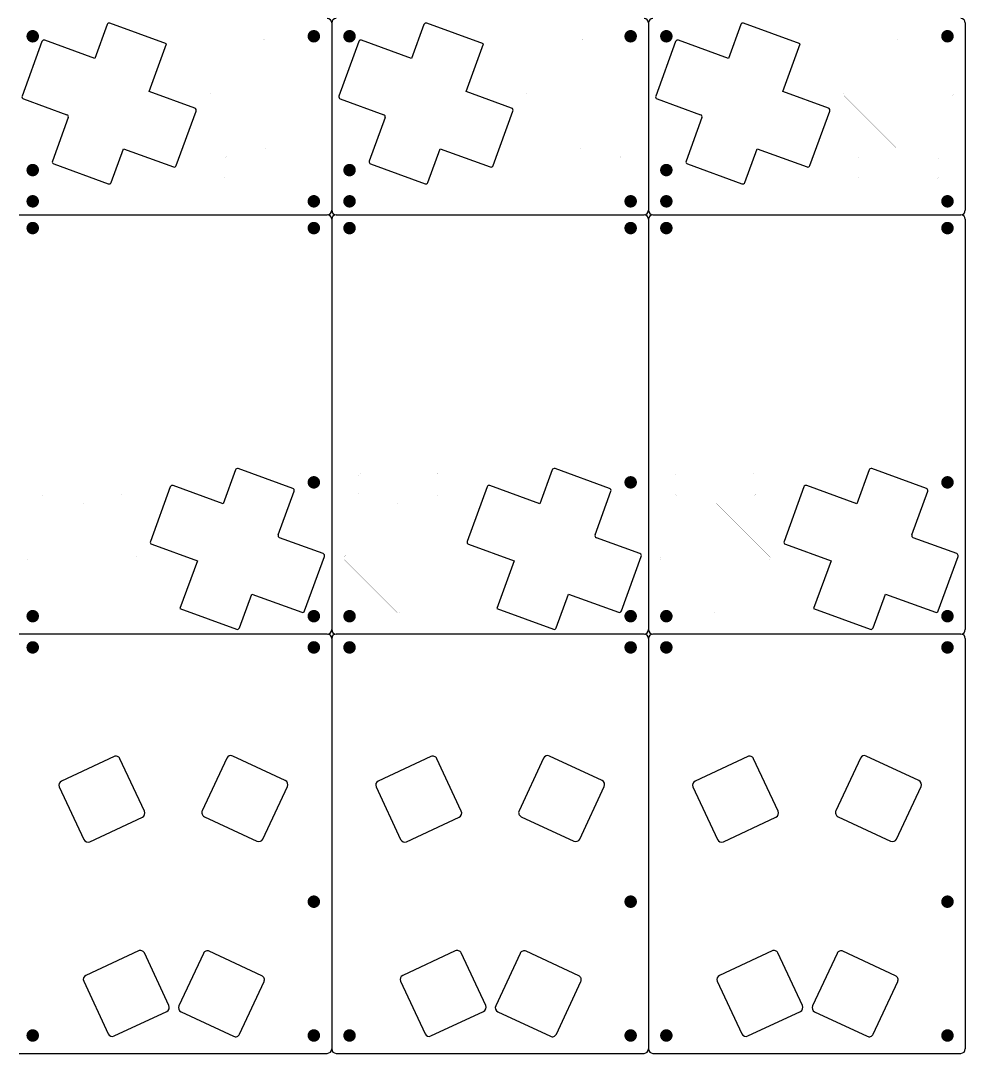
# Model space of a CAD drawing. Extents: x 0 to 355, y 0 to 464.
# Drawn here: x 143.3 to 355, y 0 to 231.5 of the extents above; entities that cross this region are included whole.
import ezdxf

# ---------------------------------------------------------------- set-up
doc = ezdxf.new("R2010")
doc.units = 0
doc.layers.add('20', color=5, linetype='CONTINUOUS')

msp = doc.modelspace()

# ---------------------------------------------------------------- linework, layer by layer
at = {"layer": '20'}
for p, q in [((162.6714, 230.6238), (159.9132, 223.0459)), ((175.9981, 226.3054), (163.3122, 230.9227)), ((213, 231), (213, 194)), ((213, 231), (213, 194)), ((233.6714, 230.6238), (230.9132, 223.0459)), ((246.9981, 226.3054), (234.3122, 230.9227)), ((284, 231), (284, 194)), ((284, 231), (284, 194)), ((304.6714, 230.6238), (301.9132, 223.0459)), ((317.9981, 226.3054), (305.3122, 230.9227)), ((355, 231), (355, 194)), ((159.9132, 223.0459), (148.7122, 227.1227)), ((230.9132, 223.0459), (219.7122, 227.1227)), ((301.9132, 223.0459), (290.7122, 227.1227)), ((148.0714, 226.8238), (143.6251, 214.6078)), ((172.1012, 215.5988), (175.9981, 226.3054)), ((219.0714, 226.8238), (214.6251, 214.6078)), ((243.1012, 215.5988), (246.9981, 226.3054)), ((290.0714, 226.8238), (285.6251, 214.6078)), ((314.1012, 215.5988), (317.9981, 226.3054)), ((182.3282, 211.8764), (172.1012, 215.5988)), ((253.3282, 211.8764), (243.1012, 215.5988)), ((324.3282, 211.8764), (314.1012, 215.5988)), ((143.924, 213.967), (153.6812, 210.4156)), ((214.924, 213.967), (224.6812, 210.4156)), ((285.924, 213.967), (295.6812, 210.4156)), ((178.1808, 199.0196), (182.6271, 211.2356)), ((249.1808, 199.0196), (253.6271, 211.2356)), ((320.1808, 199.0196), (324.6271, 211.2356)), ((153.98, 209.7748), (150.4251, 200.0078)), ((224.98, 209.7748), (221.4251, 200.0078)), ((295.98, 209.7748), (292.4251, 200.0078)), ((163.5808, 195.2196), (166.339, 202.7975)), ((166.339, 202.7975), (177.54, 198.7207)), ((234.5808, 195.2196), (237.339, 202.7975)), ((237.339, 202.7975), (248.54, 198.7207)), ((305.5808, 195.2196), (308.339, 202.7975)), ((308.339, 202.7975), (319.54, 198.7207)), ((150.724, 199.367), (162.94, 194.9207)), ((221.724, 199.367), (233.94, 194.9207)), ((292.724, 199.367), (304.94, 194.9207)), ((213, 194), (213, 189)), ((213, 194), (213, 189)), ((284, 194), (284, 189)), ((284, 194), (284, 189)), ((355, 194), (355, 189)), ((143, 188), (212, 188)), ((214, 188), (283, 188)), ((285, 188), (354, 188)), ((213, 187), (213, 95)), ((213, 187), (213, 95)), ((284, 187), (284, 95)), ((284, 187), (284, 95)), ((355, 187), (355, 95)), ((191.4192, 130.7804), (188.661, 123.2025)), ((204.276, 126.633), (192.06, 131.0793)), ((262.4192, 130.7804), (259.661, 123.2025)), ((275.276, 126.633), (263.06, 131.0793)), ((333.4192, 130.7804), (330.661, 123.2025)), ((346.276, 126.633), (334.06, 131.0793)), ((176.8192, 126.9804), (172.3729, 114.7644)), ((188.661, 123.2025), (177.46, 127.2793)), ((201.02, 116.2252), (204.5749, 125.9922)), ((247.8192, 126.9804), (243.3729, 114.7644)), ((259.661, 123.2025), (248.46, 127.2793)), ((272.02, 116.2252), (275.5749, 125.9922)), ((318.8192, 126.9804), (314.3729, 114.7644)), ((330.661, 123.2025), (319.46, 127.2793)), ((343.02, 116.2252), (346.5749, 125.9922)), ((172.6718, 114.1236), (182.8988, 110.4012)), ((211.076, 112.033), (201.3188, 115.5844)), ((243.6718, 114.1236), (253.8988, 110.4012)), ((282.076, 112.033), (272.3188, 115.5844)), ((314.6718, 114.1236), (324.8988, 110.4012)), ((353.076, 112.033), (343.3188, 115.5844)), ((206.9286, 99.1762), (211.3749, 111.3922)), ((277.9286, 99.1762), (282.3749, 111.3922)), ((348.9286, 99.1762), (353.3749, 111.3922)), ((182.8988, 110.4012), (179.0019, 99.6946)), ((253.8988, 110.4012), (250.0019, 99.6946)), ((324.8988, 110.4012), (321.0019, 99.6946)), ((192.3286, 95.3762), (195.0868, 102.9541)), ((195.0868, 102.9541), (206.2878, 98.8773)), ((263.3286, 95.3762), (266.0868, 102.9541)), ((266.0868, 102.9541), (277.2878, 98.8773)), ((334.3286, 95.3762), (337.0868, 102.9541)), ((337.0868, 102.9541), (348.2878, 98.8773)), ((179.0019, 99.6946), (191.6878, 95.0773)), ((250.0019, 99.6946), (262.6878, 95.0773)), ((321.0019, 99.6946), (333.6878, 95.0773)), ((212, 94), (143, 94)), ((213, 93), (213, 1)), ((213, 93), (213, 1)), ((283, 94), (214, 94)), ((284, 93), (284, 1)), ((284, 93), (284, 1)), ((354, 94), (285, 94)), ((355, 93), (355, 1)), ((164.2262, 66.5375), (152.4442, 61.0435)), ((171.0492, 54.2718), (165.5552, 66.0538)), ((189.4852, 66.1663), (183.9912, 54.3843)), ((202.5961, 61.1559), (190.8141, 66.65)), ((235.2262, 66.5375), (223.4442, 61.0435)), ((242.0492, 54.2718), (236.5552, 66.0538)), ((260.4852, 66.1663), (254.9912, 54.3843)), ((273.5961, 61.1559), (261.8141, 66.65)), ((306.2262, 66.5375), (294.4442, 61.0435)), ((313.0492, 54.2718), (307.5552, 66.0538)), ((331.4852, 66.1663), (325.9912, 54.3843)), ((344.5961, 61.1559), (332.8141, 66.65)), ((151.9605, 59.7145), (157.4546, 47.9325)), ((197.5858, 48.045), (203.0798, 59.827)), ((222.9605, 59.7145), (228.4546, 47.9325)), ((268.5858, 48.045), (274.0798, 59.827)), ((293.9605, 59.7145), (299.4546, 47.9325)), ((339.5858, 48.045), (345.0798, 59.827)), ((158.7835, 47.4488), (170.5655, 52.9429)), ((184.4748, 53.0553), (196.2568, 47.5613)), ((229.7835, 47.4488), (241.5655, 52.9429)), ((255.4748, 53.0553), (267.2568, 47.5613)), ((300.7835, 47.4488), (312.5655, 52.9429)), ((326.4748, 53.0553), (338.2568, 47.5613)), ((169.6895, 22.9799), (157.9075, 17.4858)), ((176.5125, 10.7142), (171.0184, 22.4962)), ((184.2452, 22.4188), (178.7512, 10.6368)), ((197.3562, 17.4084), (185.5742, 22.9025)), ((240.6895, 22.9799), (228.9075, 17.4858)), ((247.5125, 10.7142), (242.0184, 22.4962)), ((255.2452, 22.4188), (249.7512, 10.6368)), ((268.3562, 17.4084), (256.5742, 22.9025)), ((311.6895, 22.9799), (299.9075, 17.4858)), ((318.5125, 10.7142), (313.0184, 22.4962)), ((326.2452, 22.4188), (320.7512, 10.6368)), ((339.3562, 17.4084), (327.5742, 22.9025)), ((157.4238, 16.1569), (162.9179, 4.3749)), ((192.3458, 4.2975), (197.8399, 16.0795)), ((228.4238, 16.1569), (233.9179, 4.3749)), ((263.3458, 4.2975), (268.8399, 16.0795)), ((299.4238, 16.1569), (304.9179, 4.3749)), ((334.3458, 4.2975), (339.8399, 16.0795)), ((164.2468, 3.8912), (176.0288, 9.3852)), ((179.2349, 9.3079), (191.0169, 3.8138)), ((235.2468, 3.8912), (247.0288, 9.3852)), ((250.2349, 9.3079), (262.0169, 3.8138)), ((306.2468, 3.8912), (318.0288, 9.3852)), ((321.2349, 9.3079), (333.0169, 3.8138)), ((143, 0), (212, 0)), ((214, 0), (283, 0)), ((285, 0), (354, 0))]:
    msp.add_line(p, q, dxfattribs=at)
for points, const_width in [([(146, 227.3, 1), (146, 228.7, 1), (146, 227.3)], 1.4), ([(209, 227.3, 1), (209, 228.7, 1), (209, 227.3)], 1.4), ([(217, 227.3, 1), (217, 228.7, 1), (217, 227.3)], 1.4), ([(280, 227.3, 1), (280, 228.7, 1), (280, 227.3)], 1.4), ([(288, 227.3, 1), (288, 228.7, 1), (288, 227.3)], 1.4), ([(351, 227.3, 1), (351, 228.7, 1), (351, 227.3)], 1.4), ([(198.3536, 227.1464, 0.4142), (197.6464, 227.1464)], 0.01), ([(197.6447, 227.1482, 1), (197.6482, 227.1447)], 0.005), ([(197.6482, 227.1447, 1), (197.6447, 227.1482)], 0.005), ([(198.3553, 227.1482, 1), (198.3518, 227.1447)], 0.005), ([(198.3518, 227.1447, 1), (198.3553, 227.1482)], 0.005), ([(269.3536, 227.1464, 0.4142), (268.6464, 227.1464)], 0.01), ([(268.6447, 227.1482, 1), (268.6482, 227.1447)], 0.005), ([(268.6482, 227.1447, 1), (268.6447, 227.1482)], 0.005), ([(269.3553, 227.1482, 1), (269.3518, 227.1447)], 0.005), ([(269.3518, 227.1447, 1), (269.3553, 227.1482)], 0.005), ([(340.3536, 227.1464, 0.4142), (339.6464, 227.1464)], 0.01), ([(339.6447, 227.1482, 1), (339.6482, 227.1447)], 0.005), ([(339.6482, 227.1447, 1), (339.6447, 227.1482)], 0.005), ([(340.3553, 227.1482, 1), (340.3518, 227.1447)], 0.005), ([(340.3518, 227.1447, 1), (340.3553, 227.1482)], 0.005), ([(185.8536, 215.3536, 0.4142), (185.8536, 214.6464)], 0.01), ([(185.8518, 215.3553, 1), (185.8553, 215.3518)], 0.005), ([(185.8553, 215.3518, 1), (185.8518, 215.3553)], 0.005), ([(210.1464, 214.6464, 0.4142), (210.1464, 215.3536)], 0.01), ([(210.1482, 215.3553, 1), (210.1447, 215.3518)], 0.005), ([(210.1447, 215.3518, 1), (210.1482, 215.3553)], 0.005), ([(256.8536, 215.3536, 0.4142), (256.8536, 214.6464)], 0.01), ([(256.8518, 215.3553, 1), (256.8553, 215.3518)], 0.005), ([(256.8553, 215.3518, 1), (256.8518, 215.3553)], 0.005), ([(281.1464, 214.6464, 0.4142), (281.1464, 215.3536)], 0.01), ([(281.1482, 215.3553, 1), (281.1447, 215.3518)], 0.005), ([(281.1447, 215.3518, 1), (281.1482, 215.3553)], 0.005), ([(327.8536, 215.3536, 0.4142), (327.8536, 214.6464)], 0.01), ([(327.8518, 215.3553, 1), (327.8553, 215.3518)], 0.005), ([(327.8553, 215.3518, 1), (327.8518, 215.3553)], 0.005), ([(352.1464, 214.6464, 0.4142), (352.1464, 215.3536)], 0.01), ([(352.1482, 215.3553, 1), (352.1447, 215.3518)], 0.005), ([(352.1447, 215.3518, 1), (352.1482, 215.3553)], 0.005), ([(185.8553, 214.6482, 1), (185.8518, 214.6447)], 0.005), ([(185.8518, 214.6447, 1), (185.8553, 214.6482)], 0.005), ([(210.1447, 214.6482, 1), (210.1482, 214.6447)], 0.005), ([(210.1482, 214.6447, 1), (210.1447, 214.6482)], 0.005), ([(256.8553, 214.6482, 1), (256.8518, 214.6447)], 0.005), ([(256.8518, 214.6447, 1), (256.8553, 214.6482)], 0.005), ([(281.1447, 214.6482, 1), (281.1482, 214.6447)], 0.005), ([(281.1482, 214.6447, 1), (281.1447, 214.6482)], 0.005), ([(327.8553, 214.6482, 1), (327.8518, 214.6447)], 0.005), ([(327.8518, 214.6447, 1), (327.8553, 214.6482)], 0.005), ([(352.1447, 214.6482, 1), (352.1482, 214.6447)], 0.005), ([(352.1482, 214.6447, 1), (352.1447, 214.6482)], 0.005), ([(197.6464, 202.8536, 0.4142), (198.3536, 202.8536)], 0.01), ([(197.6482, 202.8553, 1), (197.6447, 202.8518)], 0.005), ([(197.6447, 202.8518, 1), (197.6482, 202.8553)], 0.005), ([(198.3518, 202.8553, 1), (198.3553, 202.8518)], 0.005), ([(198.3553, 202.8518, 1), (198.3518, 202.8553)], 0.005), ([(268.6464, 202.8536, 0.4142), (269.3536, 202.8536)], 0.01), ([(268.6482, 202.8553, 1), (268.6447, 202.8518)], 0.005), ([(268.6447, 202.8518, 1), (268.6482, 202.8553)], 0.005), ([(269.3518, 202.8553, 1), (269.3553, 202.8518)], 0.005), ([(269.3553, 202.8518, 1), (269.3518, 202.8553)], 0.005), ([(339.6464, 202.8536, 0.4142), (340.3536, 202.8536)], 0.01), ([(339.6482, 202.8553, 1), (339.6447, 202.8518)], 0.005), ([(339.6447, 202.8518, 1), (339.6482, 202.8553)], 0.005), ([(340.3518, 202.8553, 1), (340.3553, 202.8518)], 0.005), ([(340.3553, 202.8518, 1), (340.3518, 202.8553)], 0.005), ([(146, 197.3, 1), (146, 198.7, 1), (146, 197.3)], 1.4), ([(189.5, 201, 0.4142), (189, 200.5)], 0.01), ([(189.0025, 200.5, 1), (188.9975, 200.5)], 0.005), ([(188.9975, 200.5, 1), (189.0025, 200.5)], 0.005), ([(189.5, 201.0025, 1), (189.5, 200.9975)], 0.005), ([(189.5, 200.9975, 1), (189.5, 201.0025)], 0.005), ([(207, 200.5, 0.4142), (206.5, 201)], 0.01), ([(206.5, 201.0025, 1), (206.5, 200.9975)], 0.005), ([(206.5, 200.9975, 1), (206.5, 201.0025)], 0.005), ([(207.0025, 200.5, 1), (206.9975, 200.5)], 0.005), ([(206.9975, 200.5, 1), (207.0025, 200.5)], 0.005), ([(217, 197.3, 1), (217, 198.7, 1), (217, 197.3)], 1.4), ([(260.5, 201, 0.4142), (260, 200.5)], 0.01), ([(260.0025, 200.5, 1), (259.9975, 200.5)], 0.005), ([(259.9975, 200.5, 1), (260.0025, 200.5)], 0.005), ([(260.5, 201.0025, 1), (260.5, 200.9975)], 0.005), ([(260.5, 200.9975, 1), (260.5, 201.0025)], 0.005), ([(278, 200.5, 0.4142), (277.5, 201)], 0.01), ([(277.5, 201.0025, 1), (277.5, 200.9975)], 0.005), ([(277.5, 200.9975, 1), (277.5, 201.0025)], 0.005), ([(278.0025, 200.5, 1), (277.9975, 200.5)], 0.005), ([(277.9975, 200.5, 1), (278.0025, 200.5)], 0.005), ([(288, 197.3, 1), (288, 198.7, 1), (288, 197.3)], 1.4), ([(331.5, 201, 0.4142), (331, 200.5)], 0.01), ([(331.0025, 200.5, 1), (330.9975, 200.5)], 0.005), ([(330.9975, 200.5, 1), (331.0025, 200.5)], 0.005), ([(331.5, 201.0025, 1), (331.5, 200.9975)], 0.005), ([(331.5, 200.9975, 1), (331.5, 201.0025)], 0.005), ([(349, 200.5, 0.4142), (348.5, 201)], 0.01), ([(348.5, 201.0025, 1), (348.5, 200.9975)], 0.005), ([(348.5, 200.9975, 1), (348.5, 201.0025)], 0.005), ([(349.0025, 200.5, 1), (348.9975, 200.5)], 0.005), ([(348.9975, 200.5, 1), (349.0025, 200.5)], 0.005), ([(189, 196.5, 0.4142), (189.5, 196)], 0.01), ([(189.0025, 196.5, 1), (188.9975, 196.5)], 0.005), ([(188.9975, 196.5, 1), (189.0025, 196.5)], 0.005), ([(189.5, 196.0025, 1), (189.5, 195.9975)], 0.005), ([(189.5, 195.9975, 1), (189.5, 196.0025)], 0.005), ([(206.5, 196, 0.4142), (207, 196.5)], 0.01), ([(206.5, 196.0025, 1), (206.5, 195.9975)], 0.005), ([(206.5, 195.9975, 1), (206.5, 196.0025)], 0.005), ([(207.0025, 196.5, 1), (206.9975, 196.5)], 0.005), ([(206.9975, 196.5, 1), (207.0025, 196.5)], 0.005), ([(260, 196.5, 0.4142), (260.5, 196)], 0.01), ([(260.0025, 196.5, 1), (259.9975, 196.5)], 0.005), ([(259.9975, 196.5, 1), (260.0025, 196.5)], 0.005), ([(260.5, 196.0025, 1), (260.5, 195.9975)], 0.005), ([(260.5, 195.9975, 1), (260.5, 196.0025)], 0.005), ([(277.5, 196, 0.4142), (278, 196.5)], 0.01), ([(277.5, 196.0025, 1), (277.5, 195.9975)], 0.005), ([(277.5, 195.9975, 1), (277.5, 196.0025)], 0.005), ([(278.0025, 196.5, 1), (277.9975, 196.5)], 0.005), ([(277.9975, 196.5, 1), (278.0025, 196.5)], 0.005), ([(331, 196.5, 0.4142), (331.5, 196)], 0.01), ([(331.0025, 196.5, 1), (330.9975, 196.5)], 0.005), ([(330.9975, 196.5, 1), (331.0025, 196.5)], 0.005), ([(331.5, 196.0025, 1), (331.5, 195.9975)], 0.005), ([(331.5, 195.9975, 1), (331.5, 196.0025)], 0.005), ([(348.5, 196, 0.4142), (349, 196.5)], 0.01), ([(348.5, 196.0025, 1), (348.5, 195.9975)], 0.005), ([(348.5, 195.9975, 1), (348.5, 196.0025)], 0.005), ([(349.0025, 196.5, 1), (348.9975, 196.5)], 0.005), ([(348.9975, 196.5, 1), (349.0025, 196.5)], 0.005), ([(146, 190.3, 1), (146, 191.7, 1), (146, 190.3)], 1.4), ([(209, 190.3, 1), (209, 191.7, 1), (209, 190.3)], 1.4), ([(213, 194.0025, 1), (213, 193.9975)], 0.005), ([(213, 193.9975, 1), (213, 194.0025)], 0.005), ([(217, 190.3, 1), (217, 191.7, 1), (217, 190.3)], 1.4), ([(280, 190.3, 1), (280, 191.7, 1), (280, 190.3)], 1.4), ([(284, 194.0025, 1), (284, 193.9975)], 0.005), ([(284, 193.9975, 1), (284, 194.0025)], 0.005), ([(288, 190.3, 1), (288, 191.7, 1), (288, 190.3)], 1.4), ([(351, 190.3, 1), (351, 191.7, 1), (351, 190.3)], 1.4), ([(355, 193.9975, 1), (355, 194.0025)], 0.005), ([(146, 184.3, 1), (146, 185.7, 1), (146, 184.3)], 1.4), ([(209, 184.3, 1), (209, 185.7, 1), (209, 184.3)], 1.4), ([(217, 184.3, 1), (217, 185.7, 1), (217, 184.3)], 1.4), ([(280, 184.3, 1), (280, 185.7, 1), (280, 184.3)], 1.4), ([(288, 184.3, 1), (288, 185.7, 1), (288, 184.3)], 1.4), ([(351, 184.3, 1), (351, 185.7, 1), (351, 184.3)], 1.4), ([(148.5, 130, 0.4142), (148, 129.5)], 0.01), ([(148.5, 130.0025, 1), (148.5, 129.9975)], 0.005), ([(148.5, 129.9975, 1), (148.5, 130.0025)], 0.005), ([(166, 129.5, 0.4142), (165.5, 130)], 0.01), ([(165.5, 130.0025, 1), (165.5, 129.9975)], 0.005), ([(165.5, 129.9975, 1), (165.5, 130.0025)], 0.005), ([(219.5, 130, 0.4142), (219, 129.5)], 0.01), ([(219.5, 130.0025, 1), (219.5, 129.9975)], 0.005), ([(219.5, 129.9975, 1), (219.5, 130.0025)], 0.005), ([(237, 129.5, 0.4142), (236.5, 130)], 0.01), ([(236.5, 130.0025, 1), (236.5, 129.9975)], 0.005), ([(236.5, 129.9975, 1), (236.5, 130.0025)], 0.005), ([(290.5, 130, 0.4142), (290, 129.5)], 0.01), ([(290.5, 130.0025, 1), (290.5, 129.9975)], 0.005), ([(290.5, 129.9975, 1), (290.5, 130.0025)], 0.005), ([(308, 129.5, 0.4142), (307.5, 130)], 0.01), ([(307.5, 130.0025, 1), (307.5, 129.9975)], 0.005), ([(307.5, 129.9975, 1), (307.5, 130.0025)], 0.005), ([(148.0025, 129.5, 1), (147.9975, 129.5)], 0.005), ([(147.9975, 129.5, 1), (148.0025, 129.5)], 0.005), ([(166.0025, 129.5, 1), (165.9975, 129.5)], 0.005), ([(165.9975, 129.5, 1), (166.0025, 129.5)], 0.005), ([(209, 127.3, 1), (209, 128.7, 1), (209, 127.3)], 1.4), ([(219.0025, 129.5, 1), (218.9975, 129.5)], 0.005), ([(218.9975, 129.5, 1), (219.0025, 129.5)], 0.005), ([(237.0025, 129.5, 1), (236.9975, 129.5)], 0.005), ([(236.9975, 129.5, 1), (237.0025, 129.5)], 0.005), ([(280, 127.3, 1), (280, 128.7, 1), (280, 127.3)], 1.4), ([(290.0025, 129.5, 1), (289.9975, 129.5)], 0.005), ([(289.9975, 129.5, 1), (290.0025, 129.5)], 0.005), ([(308.0025, 129.5, 1), (307.9975, 129.5)], 0.005), ([(307.9975, 129.5, 1), (308.0025, 129.5)], 0.005), ([(351, 127.3, 1), (351, 128.7, 1), (351, 127.3)], 1.4), ([(148, 125.5, 0.4142), (148.5, 125)], 0.01), ([(148.0025, 125.5, 1), (147.9975, 125.5)], 0.005), ([(147.9975, 125.5, 1), (148.0025, 125.5)], 0.005), ([(165.5, 125, 0.4142), (166, 125.5)], 0.01), ([(166.0025, 125.5, 1), (165.9975, 125.5)], 0.005), ([(165.9975, 125.5, 1), (166.0025, 125.5)], 0.005), ([(219, 125.5, 0.4142), (219.5, 125)], 0.01), ([(219.0025, 125.5, 1), (218.9975, 125.5)], 0.005), ([(218.9975, 125.5, 1), (219.0025, 125.5)], 0.005), ([(236.5, 125, 0.4142), (237, 125.5)], 0.01), ([(237.0025, 125.5, 1), (236.9975, 125.5)], 0.005), ([(236.9975, 125.5, 1), (237.0025, 125.5)], 0.005), ([(290, 125.5, 0.4142), (290.5, 125)], 0.01), ([(290.0025, 125.5, 1), (289.9975, 125.5)], 0.005), ([(289.9975, 125.5, 1), (290.0025, 125.5)], 0.005), ([(307.5, 125, 0.4142), (308, 125.5)], 0.01), ([(308.0025, 125.5, 1), (307.9975, 125.5)], 0.005), ([(307.9975, 125.5, 1), (308.0025, 125.5)], 0.005), ([(148.5, 125.0025, 1), (148.5, 124.9975)], 0.005), ([(148.5, 124.9975, 1), (148.5, 125.0025)], 0.005), ([(157.3536, 123.1464, 0.4142), (156.6464, 123.1464)], 0.01), ([(156.6447, 123.1482, 1), (156.6482, 123.1447)], 0.005), ([(156.6482, 123.1447, 1), (156.6447, 123.1482)], 0.005), ([(157.3553, 123.1482, 1), (157.3518, 123.1447)], 0.005), ([(157.3518, 123.1447, 1), (157.3553, 123.1482)], 0.005), ([(165.5, 125.0025, 1), (165.5, 124.9975)], 0.005), ([(165.5, 124.9975, 1), (165.5, 125.0025)], 0.005), ([(219.5, 125.0025, 1), (219.5, 124.9975)], 0.005), ([(219.5, 124.9975, 1), (219.5, 125.0025)], 0.005), ([(228.3536, 123.1464, 0.4142), (227.6464, 123.1464)], 0.01), ([(227.6447, 123.1482, 1), (227.6482, 123.1447)], 0.005), ([(227.6482, 123.1447, 1), (227.6447, 123.1482)], 0.005), ([(228.3553, 123.1482, 1), (228.3518, 123.1447)], 0.005), ([(228.3518, 123.1447, 1), (228.3553, 123.1482)], 0.005), ([(236.5, 125.0025, 1), (236.5, 124.9975)], 0.005), ([(236.5, 124.9975, 1), (236.5, 125.0025)], 0.005), ([(290.5, 125.0025, 1), (290.5, 124.9975)], 0.005), ([(290.5, 124.9975, 1), (290.5, 125.0025)], 0.005), ([(299.3536, 123.1464, 0.4142), (298.6464, 123.1464)], 0.01), ([(298.6447, 123.1482, 1), (298.6482, 123.1447)], 0.005), ([(298.6482, 123.1447, 1), (298.6447, 123.1482)], 0.005), ([(299.3553, 123.1482, 1), (299.3518, 123.1447)], 0.005), ([(299.3518, 123.1447, 1), (299.3553, 123.1482)], 0.005), ([(307.5, 125.0025, 1), (307.5, 124.9975)], 0.005), ([(307.5, 124.9975, 1), (307.5, 125.0025)], 0.005), ([(144.8536, 111.3536, 0.4142), (144.8536, 110.6464)], 0.01), ([(144.8518, 111.3553, 1), (144.8553, 111.3518)], 0.005), ([(144.8553, 111.3518, 1), (144.8518, 111.3553)], 0.005), ([(169.1464, 110.6464, 0.4142), (169.1464, 111.3536)], 0.01), ([(169.1482, 111.3553, 1), (169.1447, 111.3518)], 0.005), ([(169.1447, 111.3518, 1), (169.1482, 111.3553)], 0.005), ([(215.8536, 111.3536, 0.4142), (215.8536, 110.6464)], 0.01), ([(215.8518, 111.3553, 1), (215.8553, 111.3518)], 0.005), ([(215.8553, 111.3518, 1), (215.8518, 111.3553)], 0.005), ([(240.1464, 110.6464, 0.4142), (240.1464, 111.3536)], 0.01), ([(240.1482, 111.3553, 1), (240.1447, 111.3518)], 0.005), ([(240.1447, 111.3518, 1), (240.1482, 111.3553)], 0.005), ([(286.8536, 111.3536, 0.4142), (286.8536, 110.6464)], 0.01), ([(286.8518, 111.3553, 1), (286.8553, 111.3518)], 0.005), ([(286.8553, 111.3518, 1), (286.8518, 111.3553)], 0.005), ([(311.1464, 110.6464, 0.4142), (311.1464, 111.3536)], 0.01), ([(311.1482, 111.3553, 1), (311.1447, 111.3518)], 0.005), ([(311.1447, 111.3518, 1), (311.1482, 111.3553)], 0.005), ([(144.8553, 110.6482, 1), (144.8518, 110.6447)], 0.005), ([(144.8518, 110.6447, 1), (144.8553, 110.6482)], 0.005), ([(169.1447, 110.6482, 1), (169.1482, 110.6447)], 0.005), ([(169.1482, 110.6447, 1), (169.1447, 110.6482)], 0.005), ([(215.8553, 110.6482, 1), (215.8518, 110.6447)], 0.005), ([(215.8518, 110.6447, 1), (215.8553, 110.6482)], 0.005), ([(240.1447, 110.6482, 1), (240.1482, 110.6447)], 0.005), ([(240.1482, 110.6447, 1), (240.1447, 110.6482)], 0.005), ([(286.8553, 110.6482, 1), (286.8518, 110.6447)], 0.005), ([(286.8518, 110.6447, 1), (286.8553, 110.6482)], 0.005), ([(311.1447, 110.6482, 1), (311.1482, 110.6447)], 0.005), ([(311.1482, 110.6447, 1), (311.1447, 110.6482)], 0.005), ([(146, 97.3, 1), (146, 98.7, 1), (146, 97.3)], 1.4), ([(156.6464, 98.8536, 0.4142), (157.3536, 98.8536)], 0.01), ([(156.6482, 98.8553, 1), (156.6447, 98.8518)], 0.005), ([(156.6447, 98.8518, 1), (156.6482, 98.8553)], 0.005), ([(157.3518, 98.8553, 1), (157.3553, 98.8518)], 0.005), ([(157.3553, 98.8518, 1), (157.3518, 98.8553)], 0.005), ([(209, 97.3, 1), (209, 98.7, 1), (209, 97.3)], 1.4), ([(217, 97.3, 1), (217, 98.7, 1), (217, 97.3)], 1.4), ([(227.6464, 98.8536, 0.4142), (228.3536, 98.8536)], 0.01), ([(227.6482, 98.8553, 1), (227.6447, 98.8518)], 0.005), ([(227.6447, 98.8518, 1), (227.6482, 98.8553)], 0.005), ([(228.3518, 98.8553, 1), (228.3553, 98.8518)], 0.005), ([(228.3553, 98.8518, 1), (228.3518, 98.8553)], 0.005), ([(280, 97.3, 1), (280, 98.7, 1), (280, 97.3)], 1.4), ([(288, 97.3, 1), (288, 98.7, 1), (288, 97.3)], 1.4), ([(298.6464, 98.8536, 0.4142), (299.3536, 98.8536)], 0.01), ([(298.6482, 98.8553, 1), (298.6447, 98.8518)], 0.005), ([(298.6447, 98.8518, 1), (298.6482, 98.8553)], 0.005), ([(299.3518, 98.8553, 1), (299.3553, 98.8518)], 0.005), ([(299.3553, 98.8518, 1), (299.3518, 98.8553)], 0.005), ([(351, 97.3, 1), (351, 98.7, 1), (351, 97.3)], 1.4), ([(146, 90.3, 1), (146, 91.7, 1), (146, 90.3)], 1.4), ([(209, 90.3, 1), (209, 91.7, 1), (209, 90.3)], 1.4), ([(217, 90.3, 1), (217, 91.7, 1), (217, 90.3)], 1.4), ([(280, 90.3, 1), (280, 91.7, 1), (280, 90.3)], 1.4), ([(288, 90.3, 1), (288, 91.7, 1), (288, 90.3)], 1.4), ([(351, 90.3, 1), (351, 91.7, 1), (351, 90.3)], 1.4), ([(209, 33.3, 1), (209, 34.7, 1), (209, 33.3)], 1.4), ([(280, 33.3, 1), (280, 34.7, 1), (280, 33.3)], 1.4), ([(351, 33.3, 1), (351, 34.7, 1), (351, 33.3)], 1.4), ([(146, 3.3, 1), (146, 4.7, 1), (146, 3.3)], 1.4), ([(209, 3.3, 1), (209, 4.7, 1), (209, 3.3)], 1.4), ([(217, 3.3, 1), (217, 4.7, 1), (217, 3.3)], 1.4), ([(280, 3.3, 1), (280, 4.7, 1), (280, 3.3)], 1.4), ([(288, 3.3, 1), (288, 4.7, 1), (288, 3.3)], 1.4), ([(351, 3.3, 1), (351, 4.7, 1), (351, 3.3)], 1.4)]:
    msp.add_lwpolyline(points, format="xyb", dxfattribs=dict(at, const_width=const_width))
at = {"layer": '20', "const_width": 0.01}
for points in [[(185.8536, 215.3536), (197.6464, 227.1464)], [(198.3536, 227.1464), (210.1464, 215.3536)], [(256.8536, 215.3536), (268.6464, 227.1464)], [(269.3536, 227.1464), (281.1464, 215.3536)], [(327.8536, 215.3536), (339.6464, 227.1464)], [(340.3536, 227.1464), (352.1464, 215.3536)], [(197.6464, 202.8536), (185.8536, 214.6464)], [(210.1464, 214.6464), (198.3536, 202.8536)], [(268.6464, 202.8536), (256.8536, 214.6464)], [(281.1464, 214.6464), (269.3536, 202.8536)], [(339.6464, 202.8536), (327.8536, 214.6464)], [(352.1464, 214.6464), (340.3536, 202.8536)], [(189, 196.5), (189, 200.5)], [(189.5, 201), (206.5, 201)], [(207, 196.5), (207, 200.5)], [(260, 196.5), (260, 200.5)], [(260.5, 201), (277.5, 201)], [(278, 196.5), (278, 200.5)], [(331, 196.5), (331, 200.5)], [(331.5, 201), (348.5, 201)], [(349, 196.5), (349, 200.5)], [(206.5, 196), (189.5, 196)], [(277.5, 196), (260.5, 196)], [(348.5, 196), (331.5, 196)], [(142, 194), (213, 194)], [(213, 194), (284, 194)], [(284, 194), (355, 194)], [(148.5, 130), (165.5, 130)], [(219.5, 130), (236.5, 130)], [(290.5, 130), (307.5, 130)], [(148, 129.5), (148, 125.5)], [(166, 129.5), (166, 125.5)], [(219, 129.5), (219, 125.5)], [(237, 129.5), (237, 125.5)], [(290, 129.5), (290, 125.5)], [(308, 129.5), (308, 125.5)], [(144.8536, 111.3536), (156.6464, 123.1464)], [(165.5, 125), (148.5, 125)], [(157.3536, 123.1464), (169.1464, 111.3536)], [(215.8536, 111.3536), (227.6464, 123.1464)], [(236.5, 125), (219.5, 125)], [(228.3536, 123.1464), (240.1464, 111.3536)], [(286.8536, 111.3536), (298.6464, 123.1464)], [(307.5, 125), (290.5, 125)], [(299.3536, 123.1464), (311.1464, 111.3536)], [(156.6464, 98.8536), (144.8536, 110.6464)], [(169.1464, 110.6464), (157.3536, 98.8536)], [(227.6464, 98.8536), (215.8536, 110.6464)], [(240.1464, 110.6464), (228.3536, 98.8536)], [(298.6464, 98.8536), (286.8536, 110.6464)], [(311.1464, 110.6464), (299.3536, 98.8536)]]:
    msp.add_lwpolyline(points, dxfattribs=at)
at = {"layer": '20'}
for centre, radius, start, end in [((212, 231), 1, 0, 90), ((214, 231), 1, 90, 180), ((283, 231), 1, 0, 90), ((285, 231), 1, 90, 180), ((354, 231), 1, 0, 90), ((163.1412, 230.4528), 0.5, 69.9998, 159.9999), ((234.1412, 230.4528), 0.5, 69.9998, 159.9999), ((305.1412, 230.4528), 0.5, 69.9998, 159.9999), ((148.5412, 226.6528), 0.5, 69.9998, 159.9999), ((219.5412, 226.6528), 0.5, 69.9998, 159.9999), ((290.5412, 226.6528), 0.5, 69.9998, 159.9999), ((144.095, 214.4368), 0.5, 160.0003, 250.0001), ((215.095, 214.4368), 0.5, 160.0003, 250.0001), ((286.095, 214.4368), 0.5, 160.0003, 250.0001), ((182.1572, 211.4066), 0.5, 340.0003, 70.0001), ((253.1572, 211.4066), 0.5, 340.0003, 70.0001), ((324.1572, 211.4066), 0.5, 340.0003, 70.0001), ((153.5102, 209.9458), 0.5, 340.0003, 70.0001), ((224.5102, 209.9458), 0.5, 340.0003, 70.0001), ((295.5102, 209.9458), 0.5, 340.0003, 70.0001), ((150.895, 199.8368), 0.5, 160.0003, 250.0001), ((221.895, 199.8368), 0.5, 160.0003, 250.0001), ((292.895, 199.8368), 0.5, 160.0003, 250.0001), ((177.711, 199.1906), 0.5, 249.9998, 339.9999), ((248.711, 199.1906), 0.5, 249.9998, 339.9999), ((319.711, 199.1906), 0.5, 249.9998, 339.9999), ((163.111, 195.3906), 0.5, 249.9998, 339.9999), ((234.111, 195.3906), 0.5, 249.9998, 339.9999), ((305.111, 195.3906), 0.5, 249.9998, 339.9999), ((212, 189), 1, 270, 0), ((212, 187), 1, 0, 90), ((214, 189), 1, 180, 270), ((214, 187), 1, 90, 180), ((283, 189), 1, 270, 0), ((283, 187), 1, 0, 90), ((285, 189), 1, 180, 270), ((285, 187), 1, 90, 180), ((354, 189), 1, 270, 0), ((354, 187), 1, 0, 90), ((191.889, 130.6094), 0.5, 69.9998, 159.9999), ((262.889, 130.6094), 0.5, 69.9998, 159.9999), ((333.889, 130.6094), 0.5, 69.9998, 159.9999), ((177.289, 126.8094), 0.5, 69.9998, 159.9999), ((204.105, 126.1632), 0.5, 340.0003, 70.0001), ((248.289, 126.8094), 0.5, 69.9998, 159.9999), ((275.105, 126.1632), 0.5, 340.0003, 70.0001), ((319.289, 126.8094), 0.5, 69.9998, 159.9999), ((346.105, 126.1632), 0.5, 340.0003, 70.0001), ((201.4898, 116.0542), 0.5, 160.0003, 250.0001), ((272.4898, 116.0542), 0.5, 160.0003, 250.0001), ((343.4898, 116.0542), 0.5, 160.0003, 250.0001), ((172.8428, 114.5934), 0.5, 160.0003, 250.0001), ((243.8428, 114.5934), 0.5, 160.0003, 250.0001), ((314.8428, 114.5934), 0.5, 160.0003, 250.0001), ((210.905, 111.5632), 0.5, 340.0003, 70.0001), ((281.905, 111.5632), 0.5, 340.0003, 70.0001), ((352.905, 111.5632), 0.5, 340.0003, 70.0001), ((206.4588, 99.3472), 0.5, 249.9998, 339.9999), ((277.4588, 99.3472), 0.5, 249.9998, 339.9999), ((348.4588, 99.3472), 0.5, 249.9998, 339.9999), ((191.8588, 95.5472), 0.5, 249.9998, 339.9999), ((212, 95), 1, 270, 0), ((214, 95), 1, 180, 270), ((262.8588, 95.5472), 0.5, 249.9998, 339.9999), ((283, 95), 1, 270, 0), ((285, 95), 1, 180, 270), ((333.8588, 95.5472), 0.5, 249.9998, 339.9999), ((354, 95), 1, 270, 0), ((212, 93), 1, 0, 90), ((214, 93), 1, 90, 180), ((283, 93), 1, 0, 90), ((285, 93), 1, 90, 180), ((354, 93), 1, 0, 90), ((164.6489, 65.6312), 1, 24.9999, 114.9999), ((190.3915, 65.7437), 1, 65, 155), ((235.6489, 65.6312), 1, 24.9999, 114.9999), ((261.3915, 65.7437), 1, 65, 155), ((306.6489, 65.6312), 1, 24.9999, 114.9999), ((332.3915, 65.7437), 1, 65, 155), ((152.8668, 60.1371), 1, 115.0001, 205.0001), ((202.1735, 60.2496), 1, 335, 65), ((223.8668, 60.1371), 1, 115.0001, 205.0001), ((273.1735, 60.2496), 1, 335, 65), ((294.8668, 60.1371), 1, 115.0001, 205.0001), ((344.1735, 60.2496), 1, 335, 65), ((170.1429, 53.8492), 1, 295, 25), ((184.8975, 53.9617), 1, 155, 245), ((241.1429, 53.8492), 1, 295, 25), ((255.8975, 53.9617), 1, 155, 245), ((312.1429, 53.8492), 1, 295, 25), ((326.8975, 53.9617), 1, 155, 245), ((158.3609, 48.3551), 1, 205.0001, 295.0001), ((196.6795, 48.4676), 1, 245, 335), ((229.3609, 48.3551), 1, 205.0001, 295.0001), ((267.6795, 48.4676), 1, 245, 335), ((300.3609, 48.3551), 1, 205.0001, 295.0001), ((338.6795, 48.4676), 1, 245, 335), ((170.1121, 22.0736), 1, 24.9999, 114.9999), ((185.1516, 21.9962), 1, 65.0001, 155.0001), ((241.1121, 22.0736), 1, 24.9999, 114.9999), ((256.1516, 21.9962), 1, 65.0001, 155.0001), ((312.1121, 22.0736), 1, 24.9999, 114.9999), ((327.1516, 21.9962), 1, 65.0001, 155.0001), ((158.3301, 16.5795), 1, 115.0001, 205.0001), ((196.9336, 16.5021), 1, 335.0001, 65.0001), ((229.3301, 16.5795), 1, 115.0001, 205.0001), ((267.9336, 16.5021), 1, 335.0001, 65.0001), ((300.3301, 16.5795), 1, 115.0001, 205.0001), ((338.9336, 16.5021), 1, 335.0001, 65.0001), ((175.6062, 10.2916), 1, 294.9999, 24.9999), ((179.6575, 10.2142), 1, 154.9999, 244.9999), ((246.6062, 10.2916), 1, 294.9999, 24.9999), ((250.6575, 10.2142), 1, 154.9999, 244.9999), ((317.6062, 10.2916), 1, 294.9999, 24.9999), ((321.6575, 10.2142), 1, 154.9999, 244.9999), ((163.8242, 4.7975), 1, 205.0001, 295.0001), ((191.4395, 4.7201), 1, 244.9999, 334.9999), ((234.8242, 4.7975), 1, 205.0001, 295.0001), ((262.4395, 4.7201), 1, 244.9999, 334.9999), ((305.8242, 4.7975), 1, 205.0001, 295.0001), ((333.4395, 4.7201), 1, 244.9999, 334.9999), ((212, 1), 1, 270, 0), ((214, 1), 1, 180, 270), ((283, 1), 1, 270, 0), ((285, 1), 1, 180, 270), ((354, 1), 1, 270, 0)]:
    msp.add_arc(centre, radius, start, end, dxfattribs=at)

doc.saveas('drawing.dxf')
